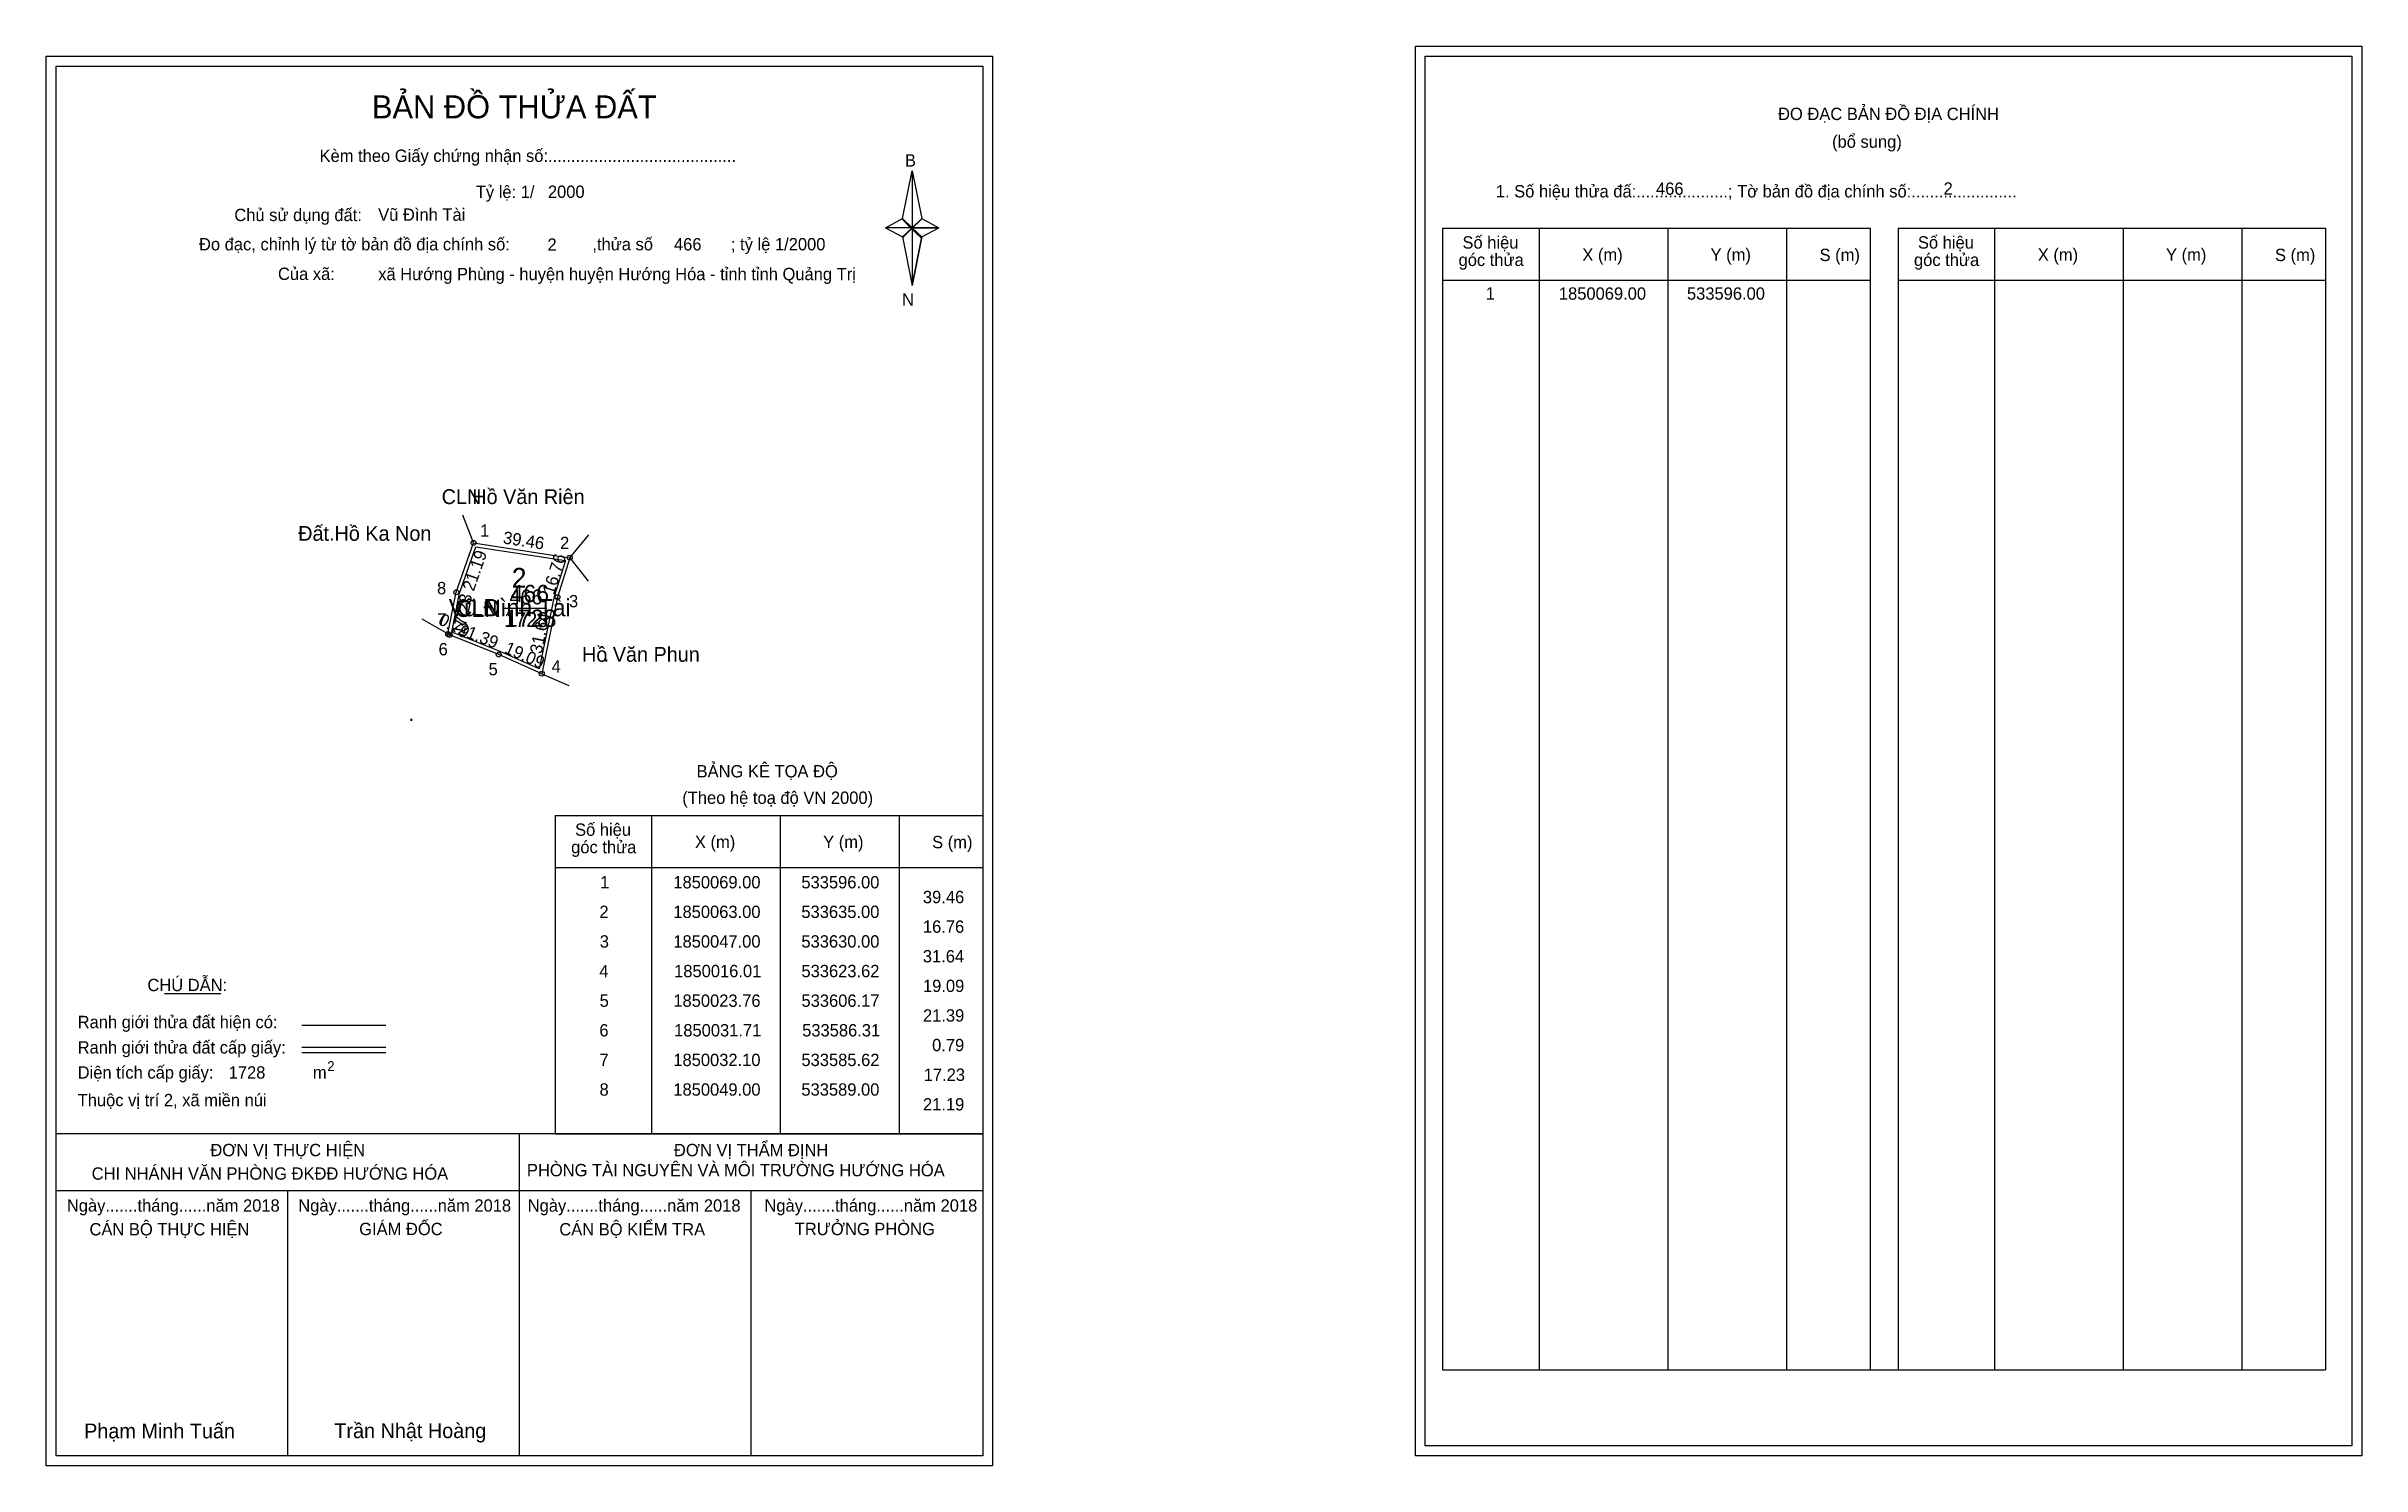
# Model space of a CAD drawing. Extents: x 533423 to 534361, y 1849695 to 1850270.
import ezdxf

# ---------------------------------------------------------------- set-up
doc = ezdxf.new("R2010")
doc.units = 0
for name, color, linetype in [('Level 1', 7, 'Continuous'), ('Level 10', 7, 'Continuous'), ('Level 11', 7, 'Continuous'), ('Level 13', 7, 'Continuous'), ('Level 2', 7, 'Continuous'), ('Level 27', 7, 'Continuous'), ('Level 3', 7, 'Continuous'), ('Level 36', 7, 'Continuous'), ('Level 4', 7, 'Continuous'), ('Level 49', 7, 'Continuous'), ('Level 5', 7, 'Continuous'), ('Level 53', 7, 'Continuous'), ('Level 55', 7, 'Continuous'), ('Level 6', 7, 'Continuous'), ('Level 60', 7, 'Continuous'), ('Level 63', 7, 'Continuous'), ('Level 7', 7, 'Continuous'), ('Level 9', 7, 'Continuous')]:
    doc.layers.add(name, color=color, linetype=linetype)

msp = doc.modelspace()

# ---------------------------------------------------------------- linework, layer by layer
at = {"layer": 'Level 1'}
for p, q in [((533426.9, 1850262.23), (533426.9, 1850262.23)), ((533981.55, 1850266.23), (533981.55, 1850266.23)), ((533769.75, 1850200.47), (533773.68, 1850219.75)), ((533773.68, 1850219.75), (533773.68, 1850196.7)), ((533773.68, 1850219.75), (533777.62, 1850200.47)), ((533762.86, 1850196.7), (533769.75, 1850200.47)), ((533769.75, 1850200.47), (533773.68, 1850196.7)), ((533773.39, 1850196.26), (533769.75, 1850200.03)), ((533773.68, 1850196.7), (533769.75, 1850193.02)), ((533773.39, 1850196.26), (533769.75, 1850192.58)), ((533769.75, 1850192.58), (533773.39, 1850196.26)), ((533769.75, 1850193.02), (533773.68, 1850173.3)), ((533777.32, 1850200.03), (533773.39, 1850196.26)), ((533773.39, 1850196.26), (533777.32, 1850200.03)), ((533777.32, 1850192.58), (533773.39, 1850196.26)), ((533777.62, 1850200.47), (533773.68, 1850196.7)), ((533773.68, 1850196.7), (533773.68, 1850173.3)), ((533773.68, 1850196.7), (533784.5, 1850196.7)), ((533773.68, 1850196.7), (533777.62, 1850193.02)), ((533777.62, 1850193.02), (533773.68, 1850173.3)), ((533777.62, 1850193.02), (533784.5, 1850196.7)), ((533988.61, 1850196.52), (534161.82, 1850196.52)), ((534027.79, 1849733.99), (534027.79, 1850196.52)), ((534079.94, 1849733.99), (534079.94, 1850196.52)), ((534127.88, 1850196.52), (534127.88, 1849733.99)), ((534161.82, 1850196.52), (534161.82, 1849733.99)), ((534173.13, 1850196.52), (534346.33, 1850196.52)), ((534212.31, 1849733.99), (534212.31, 1850196.52)), ((534264.45, 1849733.99), (534264.45, 1850196.52)), ((534312.4, 1850196.52), (534312.4, 1849733.99)), ((534346.33, 1850196.52), (534346.33, 1849733.99)), ((533988.61, 1850175.47), (534161.82, 1850175.47)), ((534173.13, 1850175.47), (534346.33, 1850175.47)), ((533629.09, 1849958.58), (533802.29, 1849958.58)), ((533668.27, 1849829.53), (533668.27, 1849958.58)), ((533720.41, 1849829.53), (533720.41, 1849958.58)), ((533768.36, 1849958.58), (533768.36, 1849829.53)), ((533629.09, 1849937.52), (533802.29, 1849937.52)), ((533470.74, 1849886.36), (533493.54, 1849886.36)), ((533526.47, 1849873.55), (533560.49, 1849873.55)), ((533526.47, 1849864.66), (533560.49, 1849864.66)), ((533526.47, 1849862.47), (533560.49, 1849862.47)), ((533640.56, 1849829.53), (533426.9, 1849829.53)), ((533802.29, 1849829.53), (533592.61, 1849829.53)), ((533614.6, 1849699.08), (533614.6, 1849829.53)), ((533629.09, 1849829.52), (533802.29, 1849829.52)), ((533802.3, 1849806.43), (533426.9, 1849806.43)), ((533520.75, 1849699.08), (533520.75, 1849806.43)), ((533708.45, 1849699.08), (533708.45, 1849806.43)), ((533988.61, 1849733.99), (534346.33, 1849733.99)), ((533802.29, 1849699.08), (533802.29, 1849699.08)), ((534356.95, 1849703.08), (534356.95, 1849703.08))]:
    msp.add_line(p, q, dxfattribs=at)
for points in [[(533769.75, 1850200.47), (533773.68, 1850219.75), (533773.68, 1850196.7)], [(533762.86, 1850196.7), (533769.75, 1850193.02), (533773.68, 1850196.7)], [(533773.68, 1850196.7), (533777.62, 1850200.47), (533784.5, 1850196.7)], [(533773.68, 1850196.7), (533773.68, 1850173.3), (533777.62, 1850193.02)]]:
    msp.add_lwpolyline(points, close=True, dxfattribs=at)
at = {"layer": 'Level 10'}
for points in [[(533596, 1850069), (533635, 1850063), (533630, 1850047), (533623.62, 1850016.01), (533606.17, 1850023.76), (533586.31, 1850031.71), (533585.62, 1850032.1), (533589, 1850049)], [(533596.94, 1850067.44), (533633.18, 1850061.86), (533628.64, 1850047.35), (533622.6, 1850018), (533606.71, 1850025.05), (533587.2, 1850032.86), (533590.35, 1850048.63)]]:
    msp.add_lwpolyline(points, close=True, dxfattribs=at)
at = {"layer": 'Level 11'}
for centre in [(533596, 1850069), (533596, 1850069), (533635, 1850063), (533589, 1850049), (533630, 1850047), (533585.62, 1850032.1), (533586.31, 1850031.71), (533606.17, 1850023.76), (533623.62, 1850016.01)]:
    msp.add_circle(centre, 1, dxfattribs=at)
at = {"layer": 'Level 27'}
for p, q in [((533596, 1850069), (533591.69, 1850080.2)), ((533635, 1850063), (533642.68, 1850072.22)), ((533635, 1850063), (533642.4, 1850053.55)), ((533585.62, 1850032.1), (533575.19, 1850038.04)), ((533623.62, 1850016.01), (533634.6, 1850011.17))]:
    msp.add_line(p, q, dxfattribs=at)
at = {"layer": 'Level 3'}
for p, q in [((533988.61, 1850196.52), (533988.61, 1849733.99)), ((534173.13, 1850196.52), (534173.13, 1849733.99)), ((533629.09, 1849958.58), (533629.09, 1849829.53))]:
    msp.add_line(p, q, dxfattribs=at)
at = {"layer": 'Level 63'}
for points in [[(533977.55, 1850270.23), (534360.95, 1850270.23), (534360.95, 1849699.08), (533977.55, 1849699.08)], [(533422.9, 1850266.23), (533806.3, 1850266.23), (533806.3, 1849695.08), (533422.9, 1849695.08)], [(533426.9, 1850262.23), (533802.3, 1850262.23), (533802.3, 1849699.08), (533426.9, 1849699.08)], [(533981.55, 1850266.23), (534356.95, 1850266.23), (534356.95, 1849703.08), (533981.55, 1849703.08)]]:
    msp.add_lwpolyline(points, close=True, dxfattribs=at)
at = {"layer": 'Level 9'}
msp.add_line((533608.39, 1850042.5), (533625.63, 1850042.5), dxfattribs=at)

# ---------------------------------------------------------------- texts
at = {"layer": 'Level 1'}
for s, height, p in [('BẢN ĐỒ THỬA ĐẤT', 9.3313, (533554.83, 1850241.04)), ('ĐO ĐẠC BẢN ĐỒ ĐỊA CHÍNH', 5, (534124.5, 1850240.35)), ('(bổ sung)', 5, (534146.38, 1850229.11)), ('Kèm theo Giấy chứng nhận số:.........................................', 5, (533533.6, 1850223.38)), ('B', 5, (533770.77, 1850221.5)), ('1. Số hiệu thửa đấ:....................; Tờ bản đồ địa chính số:.......................', 5, (534010.16, 1850208.99)), ('Chủ sử dụng đất:', 5, (533499.08, 1850199.4)), ('Đo đạc, chỉnh lý từ tờ bản đồ địa chính số:                  ,thửa số                 ; tỷ lệ 1/2000', 5, (533484.76, 1850187.54)), ('Số hiệu', 5, (533996.64, 1850188.26)), ('Số hiệu', 5, (534181.16, 1850188.26)), ('góc thửa', 5, (533995.06, 1850181.2)), ('X (m)', 5, (534045.21, 1850183.31)), ('Y (m)', 5, (534097.16, 1850183.31)), ('S (m)', 5, (534141.32, 1850183.21)), ('góc thửa', 5, (534179.57, 1850181.2)), ('X (m)', 5, (534229.72, 1850183.31)), ('Y (m)', 5, (534281.68, 1850183.31)), ('S (m)', 5, (534325.83, 1850183.21)), ('Của xã:', 5, (533516.76, 1850175.54)), ('N', 5, (533769.57, 1850165.16)), ('BẢNG KÊ TỌA ĐỘ', 5, (533686.36, 1849973.98)), ('(Theo hệ toạ độ VN 2000)', 5, (533680.55, 1849963.26)), ('góc thửa', 5, (533635.54, 1849943.25)), ('Số hiệu', 5, (533637.12, 1849950.31)), ('X (m)', 5, (533685.68, 1849945.36)), ('Y (m)', 5, (533737.64, 1849945.36)), ('S (m)', 5, (533781.79, 1849945.26)), ('CHÚ DẪN:', 5, (533463.86, 1849887.37)), ('Ranh giới thửa đất hiện có:', 5, (533435.6, 1849872.37)), ('Ranh giới thửa đất cấp giấy:', 5, (533435.6, 1849862.09)), ('Diện tích cấp giấy:', 5, (533435.6, 1849851.93)), ('m', 5, (533530.91, 1849851.97)), ('2', 4, (533536.7, 1849854.99)), ('Thuộc vị trí 2, xã miền núi', 5, (533435.6, 1849840.73)), ('ĐƠN VỊ THỰC HIỆN', 5, (533489.37, 1849820.49)), ('ĐƠN VỊ THẨM ĐỊNH', 5, (533677.17, 1849820.49)), ('CHI NHÁNH VĂN PHÒNG ĐKĐĐ HƯỚNG HÓA', 5, (533441.28, 1849810.97)), ('PHÒNG TÀI NGUYÊN VÀ MÔI TRƯỜNG HƯỚNG HÓA', 5, (533617.62, 1849812.35)), ('Ngày.......tháng......năm 2018', 5, (533431.23, 1849798.02)), ('Ngày.......tháng......năm 2018', 5, (533524.98, 1849798.02)), ('Ngày.......tháng......năm 2018', 5, (533617.93, 1849798.02)), ('Ngày.......tháng......năm 2018', 5, (533713.84, 1849798.02)), ('CÁN BỘ THỰC HIỆN', 5, (533440.4, 1849788.39)), ('GIÁM ĐỐC', 5, (533549.66, 1849788.51)), ('CÁN BỘ KIỂM TRA', 5, (533630.74, 1849788.39)), ('TRƯỞNG PHÒNG', 5, (533726.12, 1849788.51)), ('Phạm Minh Tuấn', 6, (533438.22, 1849706.16)), ('Trần Nhật Hoàng', 6, (533539.6, 1849706.26))]:
    msp.add_text(s, height=height, dxfattribs=at).set_placement(p)
at = {"layer": 'Level 11'}
msp.add_text('Tỷ lệ: 1/', height=5, dxfattribs=at).set_placement((533596.91, 1850208.76))
at = {"layer": 'Level 13'}
for s, p in [('CLN', (533589.6, 1850039.5)), ('466', (533610.53, 1850044.1)), ('1728', (533608.4, 1850034.9))]:
    msp.add_text(s, height=6, dxfattribs=at).set_placement(p)
at = {"layer": 'Level 2'}
msp.add_text('Vũ Đình Tài', height=7, dxfattribs=at).set_placement((533585.93, 1850039.27))
at = {"layer": 'Level 3'}
msp.add_text('CLN', height=7, dxfattribs=at).set_placement((533588.38, 1850039))
at = {"layer": 'Level 36'}
for s, p in [('CLN', (533583.07, 1850084.74)), ('.', (533537.48, 1850069.87)), ('.', (533648.65, 1850020.84)), ('.', (533569.71, 1849996.88))]:
    msp.add_text(s, height=6, dxfattribs=at).set_placement(p)
at = {"layer": 'Level 4'}
msp.add_text('466', height=7, dxfattribs=at).set_placement((533610.96, 1850045))
at = {"layer": 'Level 49'}
for s, rotation, p in [('39.46', 351.25384, (533607.67, 1850068.82)), ('21.19', 70.70995, (533596.04, 1850049.12)), ('16.76', 72.64598, (533628.54, 1850047.68)), ('17.23', 78.69007, (533592.21, 1850031.41)), ('0.79', 330.52411, (533581.26, 1850036.4)), ('21.39', 338.18367, (533589.27, 1850032.25)), ('31.64', 78.36689, (533623.59, 1850023.81)), ('19.09', 336.05275, (533608.09, 1850024.66))]:
    msp.add_text(s, height=5, rotation=rotation, dxfattribs=at).set_placement(p)
at = {"layer": 'Level 5'}
msp.add_text('1728', height=7, dxfattribs=at).set_placement((533608.77, 1850035))
at = {"layer": 'Level 53'}
for s, p in [('1', (534006.06, 1850167.55)), ('1850069.00', (534035.7, 1850167.55)), ('533596.00', (534087.59, 1850167.55)), ('1', (533647.29, 1849929.02)), ('1850069.00', (533676.93, 1849929.02)), ('533596.00', (533728.81, 1849929.02)), ('2', (533646.99, 1849917.02)), ('1850063.00', (533676.93, 1849917.02)), ('533635.00', (533728.81, 1849917.02)), ('39.46', (533778.04, 1849923.02)), ('16.76', (533778.04, 1849911.02)), ('3', (533647.14, 1849905.02)), ('1850047.00', (533676.93, 1849905.02)), ('533630.00', (533728.81, 1849905.02)), ('31.64', (533778.01, 1849899.02)), ('4', (533646.96, 1849893.02)), ('1850016.01', (533677.25, 1849893.02)), ('533623.62', (533728.83, 1849893.02)), ('5', (533647.08, 1849881.02)), ('1850023.76', (533676.94, 1849881.02)), ('533606.17', (533728.85, 1849881.02)), ('19.09', (533778.07, 1849887.02)), ('6', (533646.97, 1849869.02)), ('1850031.71', (533677.25, 1849869.02)), ('533586.31', (533729.13, 1849869.02)), ('21.39', (533778.07, 1849875.02)), ('0.79', (533781.77, 1849863.02)), ('7', (533647, 1849857.02)), ('1850032.10', (533676.93, 1849857.02)), ('533585.62', (533728.83, 1849857.02)), ('17.23', (533778.37, 1849851.02)), ('8', (533647.04, 1849845.02)), ('1850049.00', (533676.93, 1849845.02)), ('533589.00', (533728.81, 1849845.02)), ('21.19', (533778.07, 1849839.02))]:
    msp.add_text(s, height=5, dxfattribs=at).set_placement(p)
at = {"layer": 'Level 55'}
for s, height, p in [('462', 0.22, (533595.76, 1850068.78)), ('462', 0.22, (533595.76, 1850068.78)), ('1', 0.8, (533595.78, 1850069)), ('0', 0.22, (533595.92, 1850068.78)), ('0', 0.22, (533595.92, 1850068.78)), ('462', 0.22, (533634.76, 1850062.78)), ('462', 0.22, (533634.76, 1850062.78)), ('2', 0.8, (533634.73, 1850063)), ('0', 0.22, (533634.92, 1850062.78)), ('8', 0.8, (533588.74, 1850049)), ('0', 0.22, (533588.92, 1850048.78)), ('0', 0.22, (533588.92, 1850048.78)), ('3', 0.8, (533629.75, 1850047)), ('0', 0.22, (533629.92, 1850046.78)), ('7', 0.8, (533585.35, 1850032.1)), ('0', 0.22, (533585.54, 1850031.88)), ('0', 0.22, (533585.54, 1850031.88)), ('0', 0.22, (533585.54, 1850031.88)), ('6', 0.8, (533586.04, 1850031.71)), ('0', 0.22, (533586.23, 1850031.49)), ('5', 0.8, (533605.91, 1850023.76)), ('0', 0.22, (533606.09, 1850023.54)), ('4', 0.8, (533623.34, 1850016.01)), ('0', 0.22, (533623.54, 1850015.79)), ('0', 0.22, (533623.54, 1850015.79))]:
    msp.add_text(s, height=height, dxfattribs=at).set_placement(p)
at = {"layer": 'Level 6'}
for s, p in [('2000', (533626.11, 1850208.8)), ('466', (534075.06, 1850210.07)), ('2', (534191.55, 1850210.11)), ('Vũ Đình Tài', (533557.35, 1850199.53)), ('466', (533677.2, 1850187.52)), ('2', (533625.95, 1850187.36)), ('xã Hướng Phùng - huyện huyện Hướng Hóa - tỉnh tỉnh Quảng Trị', (533557.37, 1850175.45)), ('1728', (533496.78, 1849851.94))]:
    msp.add_text(s, height=5, dxfattribs=at).set_placement(p)
at = {"layer": 'Level 60'}
for s, p in [('Hồ Văn Riên', (533595.49, 1850084.74)), ('Đất Hồ Ka Non', (533524.95, 1850069.87)), ('Hồ Văn Phun', (533639.93, 1850020.84))]:
    msp.add_text(s, height=6, dxfattribs=at).set_placement(p)
at = {"layer": 'Level 7'}
msp.add_text('2', height=8, dxfattribs=at).set_placement((533611.49, 1850050.87))
at = {"layer": 'Level 9'}
for s, p in [('1', (533598.62, 1850071.48)), ('2', (533631.04, 1850066.49)), ('8', (533581.19, 1850048.19)), ('3', (533634.66, 1850042.9)), ('7', (533581.28, 1850035.42)), ('6', (533581.83, 1850023.44)), ('5', (533602.08, 1850015.36)), ('4', (533627.59, 1850016.44))]:
    msp.add_text(s, height=5, dxfattribs=at).set_placement(p)

doc.saveas('drawing.dxf')
